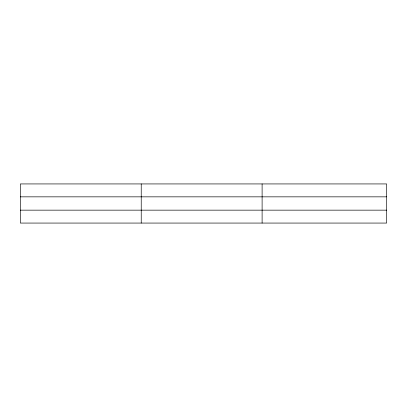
<?xml version="1.0" encoding="UTF-8"?>
<svg xmlns="http://www.w3.org/2000/svg" width="407" height="407" viewBox="0 0 407 407"><rect width="100%" height="100%" fill="white"/><g stroke="black" fill="none" stroke-linecap="round" stroke-linejoin="round"><path stroke-width="0.61" d="M141.229 223.067L141.229 183.933M262.108 223.067L262.108 183.933M386.65 196.846L386.65 183.933L20.35 183.933L20.35 223.067L386.65 223.067L386.65 196.846L20.35 196.846M20.35 210.154L386.65 210.154"/></g></svg>
